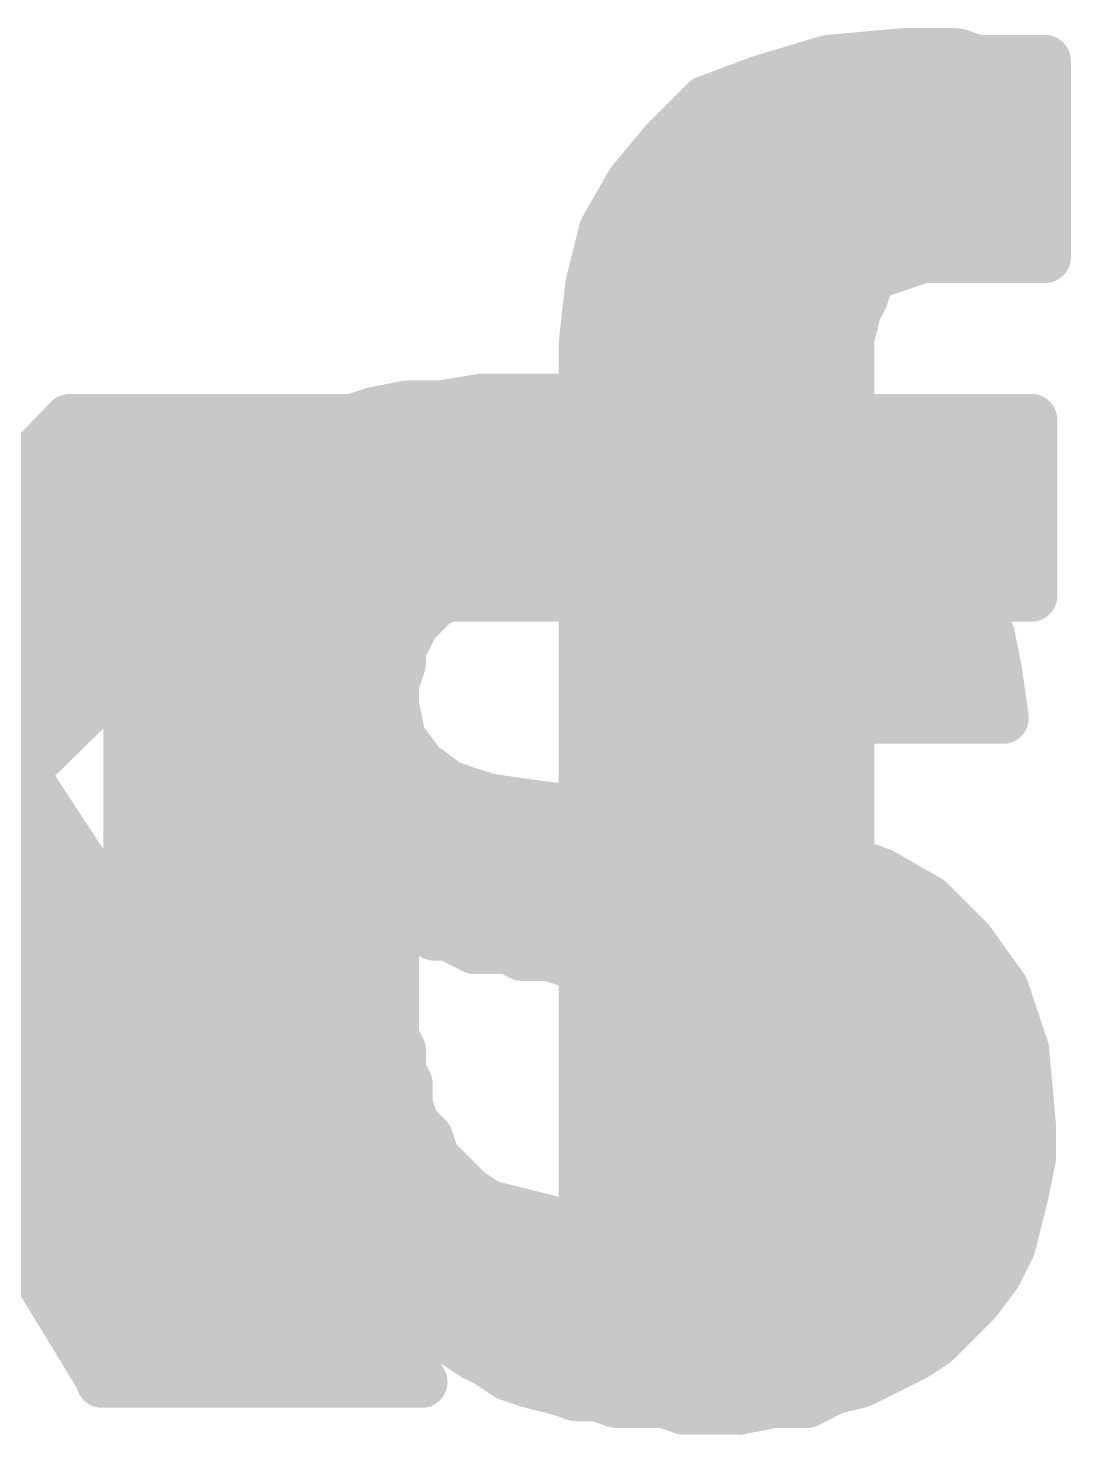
# Model space of a CAD drawing. Extents: x -34 to 73, y -25 to 33.
# Drawn here: x 13.67 to 15.209, y 22.439 to 24.515 of the extents above; entities that cross this region are included whole.
import ezdxf

# ---------------------------------------------------------------- set-up
doc = ezdxf.new("R2010")
doc.units = 0
doc.layers.add('21', color=41, linetype='CONTINUOUS')
doc.layers.add('22', color=40, linetype='CONTINUOUS')

msp = doc.modelspace()

# ---------------------------------------------------------------- linework, layer by layer
at = {"layer": '21', "const_width": 0.0762}
for points in [[(14.751, 24.4373), (14.851, 24.4672)], [(14.851, 24.4672), (14.961, 24.4773)], [(14.961, 24.4773), (15.041, 24.4773)], [(15.041, 24.4773), (15.071, 24.4672)], [(15.071, 24.4672), (15.171, 24.4672)], [(15.171, 24.4672), (15.171, 24.1773)], [(14.8275, 24.4602), (15.171, 24.4602)], [(14.671, 24.4073), (14.751, 24.4373)], [(14.611, 24.3473), (14.671, 24.4073)], [(14.6478, 24.384), (15.171, 24.384)], [(14.561, 24.2873), (14.611, 24.3473)], [(14.5781, 24.3078), (15.171, 24.3078)], [(14.521, 24.2172), (14.561, 24.2873)], [(14.501, 24.1373), (14.521, 24.2172)], [(14.5292, 24.2316), (15.171, 24.2316)], [(14.991, 24.1773), (14.961, 24.1673)], [(15.171, 24.1773), (14.991, 24.1773)], [(14.5055, 24.1554), (14.9273, 24.1554)], [(14.931, 24.1573), (14.911, 24.1472)], [(14.961, 24.1673), (14.931, 24.1573)], [(14.491, 24.0473), (14.501, 24.1373)], [(14.911, 24.1472), (14.901, 24.1173)], [(14.901, 24.1173), (14.891, 24.0973)], [(14.891, 24.0973), (14.881, 24.0572)], [(14.4946, 24.0792), (14.8865, 24.0792)], [(14.491, 23.9373), (14.491, 24.0473)], [(14.881, 24.0572), (14.881, 23.9373)], [(14.491, 24.003), (14.881, 24.003)], [(13.241, 23.4273), (13.731, 23.9373)], [(14.191, 23.9373), (13.661, 23.4173)], [(13.721, 23.9268), (14.1804, 23.9268)], [(13.731, 23.9373), (14.191, 23.9373)], [(14.341, 23.8972), (14.371, 23.9373)], [(14.3632, 23.9268), (15.151, 23.9268)], [(14.371, 23.9373), (14.491, 23.9373)], [(14.881, 23.9373), (15.151, 23.9373)], [(15.151, 23.9373), (15.151, 23.6773)], [(14.301, 23.8673), (14.341, 23.8972)], [(14.271, 23.8373), (14.301, 23.8673)], [(13.6477, 23.8506), (14.1027, 23.8506)], [(14.2843, 23.8506), (15.151, 23.8506)], [(14.241, 23.8072), (14.271, 23.8373)], [(14.211, 23.7673), (14.241, 23.8072)], [(13.5745, 23.7744), (14.025, 23.7744)], [(14.171, 23.7372), (14.211, 23.7673)], [(14.2164, 23.7744), (15.151, 23.7744)], [(14.141, 23.7073), (14.171, 23.7372)], [(13.5013, 23.6982), (13.9474, 23.6982)], [(14.111, 23.6773), (14.141, 23.7073)], [(14.1319, 23.6982), (15.151, 23.6982)], [(14.491, 23.6773), (14.111, 23.6773)], [(14.491, 23.5273), (14.491, 23.6773)], [(15.151, 23.6773), (14.881, 23.6773)], [(14.881, 23.6773), (14.881, 22.5173)], [(13.4281, 23.622), (13.8697, 23.622)], [(14.491, 23.622), (14.881, 23.622)], [(13.3549, 23.5458), (13.792, 23.5458)], [(14.491, 23.5458), (14.881, 23.5458)], [(14.491, 22.5173), (14.491, 23.5273)], [(13.2817, 23.4696), (13.7144, 23.4696)], [(14.491, 23.4696), (14.881, 23.4696)], [(13.661, 23.4173), (14.251, 22.5173)], [(12.861, 23.3934), (13.6766, 23.3934)], [(14.491, 23.3934), (14.881, 23.3934)], [(12.861, 23.3172), (13.7266, 23.3172)], [(14.491, 23.3172), (14.881, 23.3172)], [(12.861, 23.241), (13.7765, 23.241)], [(14.491, 23.241), (14.881, 23.241)], [(12.861, 23.1648), (13.8265, 23.1648)], [(13.781, 22.5173), (13.391, 23.1573)], [(14.491, 23.1648), (14.881, 23.1648)], [(13.4328, 23.0886), (13.8764, 23.0886)], [(14.491, 23.0886), (14.881, 23.0886)], [(13.4793, 23.0124), (13.9264, 23.0124)], [(14.491, 23.0124), (14.881, 23.0124)], [(13.5257, 22.9362), (13.9764, 22.9362)], [(14.491, 22.9362), (14.881, 22.9362)], [(13.5721, 22.86), (14.0263, 22.86)], [(14.491, 22.86), (14.881, 22.86)], [(13.6186, 22.7838), (14.0763, 22.7838)], [(14.491, 22.7838), (14.881, 22.7838)], [(13.665, 22.7076), (14.1262, 22.7076)], [(14.491, 22.7076), (14.881, 22.7076)], [(13.7114, 22.6314), (14.1762, 22.6314)], [(14.491, 22.6314), (14.881, 22.6314)], [(13.7579, 22.5552), (14.2261, 22.5552)], [(14.491, 22.5552), (14.881, 22.5552)], [(14.251, 22.5173), (13.781, 22.5173)], [(14.881, 22.5173), (14.491, 22.5173)]]:
    msp.add_lwpolyline(points, dxfattribs=at)
at = {"layer": '21', "const_width": 0.0381}
for points in [[(14.8493, 24.4862, 1), (14.8527, 24.4483)], [(14.8565, 24.449, 1), (14.8455, 24.4855)], [(14.961, 24.4963, 1), (14.961, 24.4582)], [(14.9627, 24.4583, 1), (14.9593, 24.4962)], [(15.047, 24.4953, 1), (15.035, 24.4592)], [(15.041, 24.4582, 1), (15.041, 24.4963)], [(15.071, 24.4863, 1), (15.071, 24.4482)], [(15.065, 24.4492, 1), (15.077, 24.4853)], [(15.1901, 24.4672, 1), (15.152, 24.4672)], [(15.171, 24.4482, 1), (15.171, 24.4863)], [(14.8275, 24.4793, 1), (14.8275, 24.4412)], [(15.171, 24.4412, 1), (15.171, 24.4793)], [(14.7455, 24.4555, 1), (14.7565, 24.419)], [(14.7577, 24.4194, 1), (14.7443, 24.4551)], [(14.6643, 24.4251, 1), (14.6777, 24.3894)], [(14.6845, 24.3938, 1), (14.6575, 24.4207)], [(14.6478, 24.4031, 1), (14.6478, 24.365)], [(15.171, 24.365, 1), (15.171, 24.4031)], [(14.5975, 24.3607, 1), (14.6245, 24.3338)], [(14.6256, 24.3351, 1), (14.5964, 24.3594)], [(14.5781, 24.3269, 1), (14.5781, 24.2888)], [(15.171, 24.2888, 1), (15.171, 24.3269)], [(14.5464, 24.2994, 1), (14.5756, 24.2751)], [(14.5775, 24.2778, 1), (14.5445, 24.2967)], [(14.5395, 24.2126, 1), (14.5025, 24.2219)], [(14.5292, 24.2507, 1), (14.5292, 24.2126)], [(15.171, 24.2126, 1), (15.171, 24.2507)], [(14.5045, 24.2267, 1), (14.5375, 24.2078)], [(14.991, 24.1963, 1), (14.991, 24.1582)], [(14.997, 24.1592, 1), (14.985, 24.1953)], [(15.171, 24.1582, 1), (15.171, 24.1963)], [(14.5055, 24.1745, 1), (14.5055, 24.1364)], [(14.925, 24.1753, 1), (14.937, 24.1392)], [(14.9395, 24.1402, 1), (14.9225, 24.1743)], [(14.9273, 24.1364, 1), (14.9273, 24.1745)], [(14.955, 24.1853, 1), (14.967, 24.1492)], [(14.967, 24.1492, 1), (14.955, 24.1853)], [(15.152, 24.1773, 1), (15.1901, 24.1773)], [(14.5199, 24.1351, 1), (14.4821, 24.1394)], [(14.9025, 24.1643, 1), (14.9195, 24.1302)], [(14.9291, 24.1412, 1), (14.8929, 24.1533)], [(14.4825, 24.1419, 1), (14.5195, 24.1326)], [(14.918, 24.1087, 1), (14.884, 24.1258)], [(14.9095, 24.0926, 1), (14.8725, 24.1019)], [(14.8829, 24.1233, 1), (14.9191, 24.1112)], [(14.4946, 24.0983, 1), (14.4946, 24.0602)], [(14.874, 24.1058, 1), (14.908, 24.0887)], [(14.8865, 24.0602, 1), (14.8865, 24.0983)], [(14.5101, 24.0473, 1), (14.472, 24.0473)], [(14.9001, 24.0572, 1), (14.862, 24.0572)], [(14.4721, 24.0494, 1), (14.5099, 24.0451)], [(14.8625, 24.0619, 1), (14.8995, 24.0526)], [(14.491, 24.0221, 1), (14.491, 23.984)], [(14.881, 23.984, 1), (14.881, 24.0221)], [(13.721, 23.9459, 1), (13.721, 23.9078)], [(13.731, 23.9563, 1), (13.731, 23.9182)], [(13.7447, 23.9241, 1), (13.7173, 23.9504)], [(14.2043, 23.9237, 1), (14.1777, 23.9508)], [(14.1804, 23.9078, 1), (14.1804, 23.9459)], [(14.191, 23.9182, 1), (14.191, 23.9563)], [(14.3632, 23.9459, 1), (14.3632, 23.9078)], [(14.371, 23.9563, 1), (14.371, 23.9182)], [(14.3862, 23.9258, 1), (14.3558, 23.9487)], [(14.491, 23.9182, 1), (14.491, 23.9563)], [(14.881, 23.9563, 1), (14.881, 23.9182)], [(15.1701, 23.9373, 1), (15.132, 23.9373)], [(15.151, 23.9182, 1), (15.151, 23.9563)], [(15.151, 23.9078, 1), (15.151, 23.9459)], [(14.472, 23.9373, 1), (14.5101, 23.9373)], [(14.862, 23.9373, 1), (14.9001, 23.9373)], [(14.3258, 23.9087, 1), (14.3562, 23.8858)], [(14.3524, 23.882, 1), (14.3296, 23.9125)], [(14.2896, 23.8825, 1), (14.3124, 23.852)], [(14.3145, 23.8538, 1), (14.2875, 23.8807)], [(14.1027, 23.8316, 1), (14.1027, 23.8697)], [(14.2843, 23.8697, 1), (14.2843, 23.8316)], [(15.151, 23.8316, 1), (15.151, 23.8697)], [(14.2575, 23.8507, 1), (14.2845, 23.8238)], [(14.2845, 23.8238, 1), (14.2575, 23.8507)], [(14.2275, 23.8207, 1), (14.2545, 23.7938)], [(14.2562, 23.7958, 1), (14.2258, 23.8187)], [(14.025, 23.7553, 1), (14.025, 23.7934)], [(14.1958, 23.7787, 1), (14.2262, 23.7558)], [(14.2164, 23.7934, 1), (14.2164, 23.7553)], [(14.2224, 23.752, 1), (14.1996, 23.7825)], [(15.151, 23.7553, 1), (15.151, 23.7934)], [(14.1845, 23.7238, 1), (14.1575, 23.7507)], [(14.1596, 23.7525, 1), (14.1824, 23.722)], [(13.9474, 23.6791, 1), (13.9474, 23.7172)], [(14.1319, 23.7172, 1), (14.1319, 23.6791)], [(14.1275, 23.7207, 1), (14.1545, 23.6938)], [(14.1545, 23.6938, 1), (14.1275, 23.7207)], [(15.151, 23.6791, 1), (15.151, 23.7172)], [(14.111, 23.6963, 1), (14.111, 23.6582)], [(14.5101, 23.6773, 1), (14.472, 23.6773)], [(14.491, 23.6582, 1), (14.491, 23.6963)], [(14.881, 23.6963, 1), (14.881, 23.6582)], [(14.9001, 23.6773, 1), (14.862, 23.6773)], [(15.151, 23.6582, 1), (15.151, 23.6963)], [(14.0975, 23.6907, 1), (14.1245, 23.6638)], [(15.132, 23.6773, 1), (15.1701, 23.6773)], [(13.8697, 23.6029, 1), (13.8697, 23.641)], [(14.491, 23.641, 1), (14.491, 23.6029)], [(14.881, 23.6029, 1), (14.881, 23.641)], [(13.792, 23.5267, 1), (13.792, 23.5648)], [(14.491, 23.5648, 1), (14.491, 23.5267)], [(14.881, 23.5267, 1), (14.881, 23.5648)], [(14.5101, 23.5273, 1), (14.472, 23.5273)], [(14.472, 23.5273, 1), (14.5101, 23.5273)], [(13.7144, 23.4505, 1), (13.7144, 23.4886)], [(14.491, 23.4886, 1), (14.491, 23.4505)], [(14.881, 23.4505, 1), (14.881, 23.4886)], [(13.6769, 23.4277, 1), (13.6451, 23.4068)], [(13.6477, 23.4308, 1), (13.6743, 23.4037)], [(13.6766, 23.3743, 1), (13.6766, 23.4124)], [(14.491, 23.4124, 1), (14.491, 23.3743)], [(14.881, 23.3743, 1), (14.881, 23.4124)], [(13.7266, 23.2981, 1), (13.7266, 23.3362)], [(14.491, 23.3362, 1), (14.491, 23.2981)], [(14.881, 23.2981, 1), (14.881, 23.3362)], [(13.7765, 23.2219, 1), (13.7765, 23.26)], [(14.491, 23.26, 1), (14.491, 23.2219)], [(14.881, 23.2219, 1), (14.881, 23.26)], [(13.8265, 23.1457, 1), (13.8265, 23.1838)], [(14.491, 23.1838, 1), (14.491, 23.1457)], [(14.881, 23.1457, 1), (14.881, 23.1838)], [(13.8764, 23.0695, 1), (13.8764, 23.1076)], [(14.491, 23.1076, 1), (14.491, 23.0695)], [(14.881, 23.0695, 1), (14.881, 23.1076)], [(13.9264, 22.9933, 1), (13.9264, 23.0314)], [(14.491, 23.0314, 1), (14.491, 22.9933)], [(14.881, 22.9933, 1), (14.881, 23.0314)], [(13.9764, 22.9171, 1), (13.9764, 22.9552)], [(14.491, 22.9552, 1), (14.491, 22.9171)], [(14.881, 22.9171, 1), (14.881, 22.9552)], [(14.0263, 22.8409, 1), (14.0263, 22.879)], [(14.491, 22.879, 1), (14.491, 22.8409)], [(14.881, 22.8409, 1), (14.881, 22.879)], [(14.0763, 22.7647, 1), (14.0763, 22.8028)], [(14.491, 22.8028, 1), (14.491, 22.7647)], [(14.881, 22.7647, 1), (14.881, 22.8028)], [(13.665, 22.7266, 1), (13.665, 22.6885)], [(14.1262, 22.6885, 1), (14.1262, 22.7266)], [(14.491, 22.7266, 1), (14.491, 22.6885)], [(14.881, 22.6885, 1), (14.881, 22.7266)], [(13.7114, 22.6505, 1), (13.7114, 22.6124)], [(14.1762, 22.6124, 1), (14.1762, 22.6505)], [(14.491, 22.6505, 1), (14.491, 22.6124)], [(14.881, 22.6124, 1), (14.881, 22.6505)], [(13.7579, 22.5743, 1), (13.7579, 22.5362)], [(14.2261, 22.5362, 1), (14.2261, 22.5743)], [(14.491, 22.5743, 1), (14.491, 22.5362)], [(14.881, 22.5362, 1), (14.881, 22.5743)], [(13.781, 22.5363, 1), (13.781, 22.4982)], [(14.251, 22.4982, 1), (14.251, 22.5363)], [(14.491, 22.5363, 1), (14.491, 22.4982)], [(14.881, 22.4982, 1), (14.881, 22.5363)], [(13.7647, 22.5073, 1), (13.7973, 22.5272)], [(14.2351, 22.5068, 1), (14.2669, 22.5277)], [(14.472, 22.5173, 1), (14.5101, 22.5173)], [(14.862, 22.5173, 1), (14.9001, 22.5173)]]:
    msp.add_lwpolyline(points, format="xyb", dxfattribs=at)
at = {"layer": '22', "const_width": 0.0762}
for points in [[(14.339, 23.9672), (14.279, 23.9573)], [(14.559, 23.9672), (14.339, 23.9672)], [(14.619, 23.9573), (14.559, 23.9672)], [(14.179, 23.9473), (14.119, 23.9273)], [(14.229, 23.9573), (14.179, 23.9473)], [(14.279, 23.9573), (14.229, 23.9573)], [(14.679, 23.9473), (14.619, 23.9573)], [(14.739, 23.9373), (14.679, 23.9473)], [(14.119, 23.9273), (14.079, 23.9173)], [(14.1172, 23.9268), (14.7651, 23.9268)], [(14.789, 23.9173), (14.739, 23.9373)], [(14.079, 23.9173), (14.029, 23.8972)], [(14.839, 23.8972), (14.789, 23.9173)], [(14.029, 23.8972), (13.989, 23.8773)], [(14.889, 23.8673), (14.839, 23.8972)], [(13.989, 23.8773), (13.949, 23.8473)], [(14.929, 23.8373), (14.889, 23.8673)], [(13.949, 23.8473), (13.909, 23.8072)], [(13.9535, 23.8506), (14.9112, 23.8506)], [(14.969, 23.8072), (14.929, 23.8373)], [(13.909, 23.8072), (13.879, 23.7773)], [(15.009, 23.7673), (14.969, 23.8072)], [(13.879, 23.7773), (13.859, 23.7273)], [(13.8779, 23.7744), (15.0019, 23.7744)], [(15.039, 23.7273), (15.009, 23.7673)], [(13.859, 23.7273), (13.839, 23.6873)], [(14.439, 23.7073), (14.459, 23.7172)], [(14.459, 23.7172), (14.489, 23.7073)], [(15.069, 23.6773), (15.039, 23.7273)], [(13.8445, 23.6982), (14.3509, 23.6982)], [(14.309, 23.6873), (14.329, 23.6973)], [(14.329, 23.6973), (14.349, 23.6973)], [(14.349, 23.6973), (14.369, 23.7073)], [(14.369, 23.7073), (14.439, 23.7073)], [(14.489, 23.7073), (14.539, 23.7073)], [(14.539, 23.7073), (14.569, 23.6973)], [(14.5662, 23.6982), (15.0564, 23.6982)], [(14.569, 23.6973), (14.589, 23.6973)], [(14.589, 23.6973), (14.609, 23.6873)], [(13.839, 23.6873), (13.829, 23.6273)], [(14.269, 23.6673), (14.289, 23.6773)], [(14.289, 23.6773), (14.309, 23.6873)], [(14.609, 23.6873), (14.629, 23.6773)], [(14.629, 23.6773), (14.639, 23.6673)], [(15.089, 23.6173), (15.069, 23.6773)], [(14.239, 23.6373), (14.259, 23.6573)], [(14.259, 23.6573), (14.269, 23.6673)], [(14.639, 23.6673), (14.659, 23.6472)], [(14.229, 23.6173), (14.239, 23.6373)], [(14.659, 23.6472), (14.669, 23.6373)], [(14.669, 23.6373), (14.689, 23.6173)], [(13.829, 23.6273), (13.819, 23.5673)], [(13.8281, 23.622), (14.2314, 23.622)], [(14.219, 23.5973), (14.229, 23.6173)], [(14.6843, 23.622), (15.0874, 23.622)], [(14.689, 23.6173), (14.699, 23.5973)], [(15.099, 23.5673), (15.089, 23.6173)], [(14.219, 23.5772), (14.219, 23.5973)], [(14.699, 23.5973), (14.709, 23.5772)], [(14.209, 23.5473), (14.219, 23.5772)], [(14.709, 23.5772), (14.709, 23.5473)], [(13.819, 23.5673), (13.819, 22.6673)], [(15.109, 23.4973), (15.099, 23.5673)], [(13.819, 23.5458), (14.209, 23.5458)], [(14.209, 23.5173), (14.209, 23.5473)], [(14.709, 23.5473), (14.719, 23.5273)], [(14.7097, 23.5458), (15.1021, 23.5458)], [(14.219, 23.4672), (14.209, 23.5173)], [(14.719, 23.5273), (14.719, 23.4973)], [(14.719, 23.4973), (15.109, 23.4973)], [(13.819, 23.4696), (14.2185, 23.4696)], [(14.249, 23.4273), (14.219, 23.4672)], [(14.289, 23.3972), (14.249, 23.4273)], [(13.819, 23.3934), (14.3006, 23.3934)], [(14.349, 23.3773), (14.289, 23.3972)], [(14.419, 23.3673), (14.349, 23.3773)], [(14.419, 23.3673), (14.379, 23.1573)], [(14.379, 23.1573), (14.419, 23.3673)], [(14.499, 23.3573), (14.419, 23.3673)], [(14.589, 23.3473), (14.499, 23.3573)], [(14.679, 23.3272), (14.589, 23.3473)], [(14.599, 23.1173), (14.679, 23.3272)], [(14.679, 23.3272), (14.599, 23.1173)], [(14.759, 23.3173), (14.679, 23.3272)], [(13.819, 23.3172), (14.4095, 23.3172)], [(14.4095, 23.3172), (14.6752, 23.3172)], [(14.6752, 23.3172), (14.7592, 23.3172)], [(14.849, 23.2973), (14.759, 23.3173)], [(14.929, 23.2673), (14.849, 23.2973)], [(14.999, 23.2273), (14.929, 23.2673)], [(13.819, 23.241), (14.395, 23.241)], [(14.395, 23.241), (14.6461, 23.241)], [(14.6461, 23.241), (14.9749, 23.241)], [(14.209, 23.0273), (14.209, 23.2172)], [(14.209, 23.2172), (14.229, 23.2073)], [(15.059, 23.1673), (14.999, 23.2273)], [(14.229, 23.2073), (14.239, 23.1973)], [(14.239, 23.1973), (14.259, 23.1873)], [(14.259, 23.1873), (14.269, 23.1773)], [(14.269, 23.1773), (14.289, 23.1773)], [(14.289, 23.1773), (14.309, 23.1673)], [(13.819, 23.1648), (14.209, 23.1648)], [(14.309, 23.1673), (14.329, 23.1573)], [(14.3139, 23.1648), (14.3804, 23.1648)], [(14.329, 23.1573), (14.379, 23.1573)], [(14.379, 23.1573), (14.399, 23.1472)], [(14.3804, 23.1648), (14.6171, 23.1648)], [(14.6171, 23.1648), (15.0608, 23.1648)], [(15.109, 23.0973), (15.059, 23.1673)], [(14.399, 23.1472), (14.439, 23.1472)], [(14.439, 23.1472), (14.469, 23.1373)], [(14.469, 23.1373), (14.509, 23.1373)], [(14.509, 23.1373), (14.539, 23.1273)], [(14.539, 23.1273), (14.559, 23.1273)], [(14.559, 23.1273), (14.579, 23.1173)], [(14.579, 23.1173), (14.599, 23.1173)], [(14.599, 23.1173), (14.619, 23.1073)], [(14.619, 23.1073), (14.639, 23.0973)], [(14.639, 23.0973), (14.659, 23.0873)], [(15.139, 23.0073), (15.109, 23.0973)], [(13.819, 23.0886), (14.209, 23.0886)], [(14.6563, 23.0886), (15.1119, 23.0886)], [(14.659, 23.0873), (14.679, 23.0772)], [(14.679, 23.0772), (14.699, 23.0673)], [(14.699, 23.0673), (14.709, 23.0572)], [(14.709, 23.0572), (14.719, 23.0473)], [(14.719, 23.0473), (14.739, 23.0273)], [(13.819, 23.0124), (14.2164, 23.0124)], [(14.219, 23.0073), (14.209, 23.0273)], [(14.739, 23.0273), (14.749, 23.0073)], [(14.7464, 23.0124), (15.1373, 23.0124)], [(14.219, 22.9773), (14.219, 23.0073)], [(14.749, 23.0073), (14.759, 22.9872)], [(15.149, 22.8972), (15.139, 23.0073)], [(14.229, 22.9573), (14.219, 22.9773)], [(14.759, 22.9872), (14.759, 22.9473)], [(14.229, 22.9273), (14.229, 22.9573)], [(14.759, 22.9473), (14.769, 22.9173)], [(13.819, 22.9362), (14.229, 22.9362)], [(14.239, 22.8972), (14.229, 22.9273)], [(14.7627, 22.9362), (15.1455, 22.9362)], [(14.769, 22.9173), (14.759, 22.8972)], [(14.259, 22.8773), (14.239, 22.8972)], [(14.759, 22.8972), (14.759, 22.8773)], [(15.149, 22.8473), (15.149, 22.8972)], [(14.269, 22.8473), (14.259, 22.8773)], [(14.759, 22.8773), (14.749, 22.8473)], [(13.819, 22.86), (14.2648, 22.86)], [(14.289, 22.8272), (14.269, 22.8473)], [(14.749, 22.8473), (14.749, 22.8373)], [(14.7533, 22.86), (15.149, 22.86)], [(15.139, 22.7973), (15.149, 22.8473)], [(14.319, 22.7973), (14.289, 22.8272)], [(14.749, 22.8373), (14.739, 22.8173)], [(14.739, 22.8173), (14.719, 22.7973)], [(13.819, 22.7838), (14.3392, 22.7838)], [(14.349, 22.7773), (14.319, 22.7973)], [(14.709, 22.7873), (14.689, 22.7773)], [(14.7021, 22.7838), (15.1356, 22.7838)], [(14.719, 22.7973), (14.709, 22.7873)], [(15.129, 22.7573), (15.139, 22.7973)], [(14.389, 22.7673), (14.349, 22.7773)], [(14.429, 22.7573), (14.389, 22.7673)], [(14.679, 22.7673), (14.659, 22.7573)], [(14.689, 22.7773), (14.679, 22.7673)], [(14.469, 22.7473), (14.429, 22.7573)], [(14.619, 22.7473), (14.469, 22.7473)], [(14.639, 22.7573), (14.619, 22.7473)], [(14.659, 22.7573), (14.639, 22.7573)], [(15.119, 22.7172), (15.129, 22.7573)], [(13.819, 22.7076), (15.1142, 22.7076)], [(15.099, 22.6773), (15.119, 22.7172)], [(15.069, 22.6373), (15.099, 22.6773)], [(13.819, 22.6673), (13.809, 22.6472)], [(14.199, 22.6373), (14.199, 22.6573)], [(14.199, 22.6573), (14.219, 22.6373)], [(13.809, 22.6472), (13.809, 22.6073)], [(14.189, 22.6273), (14.199, 22.6373)], [(14.219, 22.6373), (14.239, 22.6073)], [(15.039, 22.6073), (15.069, 22.6373)], [(13.809, 22.6314), (14.1932, 22.6314)], [(14.189, 22.5673), (14.189, 22.6273)], [(14.2229, 22.6314), (15.0632, 22.6314)], [(13.809, 22.6073), (13.799, 22.5873)], [(14.239, 22.6073), (14.269, 22.5873)], [(15.009, 22.5772), (15.039, 22.6073)], [(13.799, 22.5772), (13.789, 22.5572)], [(13.799, 22.5873), (13.799, 22.5772)], [(14.269, 22.5873), (14.299, 22.5772)], [(14.299, 22.5772), (14.329, 22.5572)], [(14.979, 22.5572), (15.009, 22.5772)], [(13.789, 22.5572), (13.789, 22.5473)], [(13.789, 22.5552), (14.179, 22.5552)], [(14.179, 22.5572), (14.189, 22.5673)], [(14.179, 22.5473), (14.179, 22.5572)], [(14.329, 22.5572), (14.349, 22.5473)], [(14.3331, 22.5552), (14.9749, 22.5552)], [(14.939, 22.5373), (14.979, 22.5572)], [(13.789, 22.5473), (13.779, 22.5273)], [(14.169, 22.5373), (14.179, 22.5473)], [(14.169, 22.5173), (14.169, 22.5373)], [(14.349, 22.5473), (14.379, 22.5273)], [(14.899, 22.5173), (14.939, 22.5373)], [(13.779, 22.5273), (13.779, 22.5173)], [(13.779, 22.5173), (14.169, 22.5173)], [(14.379, 22.5273), (14.409, 22.5173)], [(14.409, 22.5173), (14.449, 22.5073)], [(14.859, 22.5073), (14.899, 22.5173)], [(14.449, 22.5073), (14.479, 22.4973)], [(14.479, 22.4973), (14.509, 22.4973)], [(14.509, 22.4973), (14.539, 22.4872)], [(14.819, 22.4872), (14.859, 22.5073)], [(14.539, 22.4872), (14.609, 22.4872)], [(14.609, 22.4872), (14.639, 22.4773)], [(14.6338, 22.479), (14.7278, 22.479)], [(14.639, 22.4773), (14.719, 22.4773)], [(14.719, 22.4773), (14.769, 22.4872)], [(14.769, 22.4872), (14.819, 22.4872)]]:
    msp.add_lwpolyline(points, dxfattribs=at)
at = {"layer": '22', "const_width": 0.0381}
for points in [[(14.339, 23.9863, 1), (14.339, 23.9482)], [(14.3421, 23.9485, 1), (14.3359, 23.986)], [(14.5621, 23.986, 1), (14.5559, 23.9485)], [(14.559, 23.9482, 1), (14.559, 23.9863)], [(14.1753, 23.9659, 1), (14.1827, 23.9286)], [(14.185, 23.9292, 1), (14.173, 23.9653)], [(14.229, 23.9763, 1), (14.229, 23.9382)], [(14.2327, 23.9386, 1), (14.2253, 23.9759)], [(14.2759, 23.976, 1), (14.2821, 23.9385)], [(14.279, 23.9382, 1), (14.279, 23.9763)], [(14.6221, 23.976, 1), (14.6159, 23.9385)], [(14.6159, 23.9385, 1), (14.6221, 23.976)], [(14.6821, 23.966, 1), (14.6759, 23.9285)], [(14.6759, 23.9285, 1), (14.6821, 23.966)], [(14.1172, 23.9459, 1), (14.1172, 23.9078)], [(14.113, 23.9453, 1), (14.125, 23.9092)], [(14.1236, 23.9088, 1), (14.1144, 23.9457)], [(14.7461, 23.9549, 1), (14.7319, 23.9196)], [(14.7359, 23.9185, 1), (14.7421, 23.956)], [(14.7651, 23.9078, 1), (14.7651, 23.9459)], [(14.0744, 23.9357, 1), (14.0836, 23.8988)], [(14.0861, 23.8996, 1), (14.0719, 23.9349)], [(14.7961, 23.9349, 1), (14.7819, 23.8996)], [(14.7819, 23.8996, 1), (14.7961, 23.9349)], [(14.0219, 23.9149, 1), (14.0361, 23.8796)], [(14.0375, 23.8802, 1), (14.0205, 23.9143)], [(14.8488, 23.9136, 1), (14.8292, 23.8809)], [(14.8319, 23.8796, 1), (14.8461, 23.9149)], [(13.9805, 23.8943, 1), (13.9975, 23.8602)], [(14.0004, 23.862, 1), (13.9776, 23.8925)], [(14.9004, 23.8825, 1), (14.8776, 23.852)], [(14.8792, 23.8509, 1), (14.8988, 23.8836)], [(13.9376, 23.8625, 1), (13.9604, 23.832)], [(13.9535, 23.8697, 1), (13.9535, 23.8316)], [(13.9625, 23.8338, 1), (13.9355, 23.8607)], [(14.9112, 23.8316, 1), (14.9112, 23.8697)], [(14.9404, 23.8525, 1), (14.9176, 23.822)], [(14.9176, 23.822, 1), (14.9404, 23.8525)], [(13.8955, 23.8207, 1), (13.9225, 23.7938)], [(13.9225, 23.7938, 1), (13.8955, 23.8207)], [(14.9825, 23.8207, 1), (14.9555, 23.7938)], [(14.9576, 23.792, 1), (14.9804, 23.8225)], [(13.8967, 23.7702, 1), (13.8613, 23.7843)], [(13.8779, 23.7934, 1), (13.8779, 23.7553)], [(13.8655, 23.7907, 1), (13.8925, 23.7638)], [(15.0242, 23.7787, 1), (14.9938, 23.7558)], [(14.9955, 23.7538, 1), (15.0225, 23.7807)], [(15.0019, 23.7553, 1), (15.0019, 23.7934)], [(13.8413, 23.7343, 1), (13.8767, 23.7202)], [(13.876, 23.7187, 1), (13.842, 23.7358)], [(14.465, 23.7353, 1), (14.453, 23.6992)], [(14.4675, 23.7002, 1), (14.4505, 23.7343)], [(15.0553, 23.7371, 1), (15.0227, 23.7174)], [(15.0238, 23.7158, 1), (15.0542, 23.7387)], [(13.8445, 23.7172, 1), (13.8445, 23.6791)], [(14.329, 23.7163, 1), (14.329, 23.6782)], [(14.3375, 23.6802, 1), (14.3205, 23.7143)], [(14.3405, 23.7143, 1), (14.3575, 23.6802)], [(14.349, 23.6782, 1), (14.349, 23.7163)], [(14.369, 23.7263, 1), (14.369, 23.6882)], [(14.3509, 23.6791, 1), (14.3509, 23.7172)], [(14.3775, 23.6902, 1), (14.3605, 23.7243)], [(14.4305, 23.7243, 1), (14.4475, 23.6902)], [(14.439, 23.6882, 1), (14.439, 23.7263)], [(14.489, 23.7263, 1), (14.489, 23.6882)], [(14.483, 23.6892, 1), (14.495, 23.7253)], [(14.545, 23.7253, 1), (14.533, 23.6892)], [(14.539, 23.6882, 1), (14.539, 23.7263)], [(14.5662, 23.7172, 1), (14.5662, 23.6791)], [(14.569, 23.7163, 1), (14.569, 23.6782)], [(14.563, 23.6792, 1), (14.575, 23.7153)], [(14.5975, 23.7143, 1), (14.5805, 23.6802)], [(14.589, 23.6782, 1), (14.589, 23.7163)], [(15.0564, 23.6791, 1), (15.0564, 23.7172)], [(13.822, 23.6958, 1), (13.856, 23.6787)], [(13.8578, 23.6841, 1), (13.8202, 23.6904)], [(14.2805, 23.6943, 1), (14.2975, 23.6602)], [(14.2975, 23.6602, 1), (14.2805, 23.6943)], [(14.3005, 23.7043, 1), (14.3175, 23.6702)], [(14.3175, 23.6702, 1), (14.3005, 23.7043)], [(14.6175, 23.7043, 1), (14.6005, 23.6702)], [(14.6005, 23.6702, 1), (14.6175, 23.7043)], [(14.6425, 23.6907, 1), (14.6155, 23.6638)], [(14.6205, 23.6602, 1), (14.6375, 23.6943)], [(15.0871, 23.6833, 1), (15.0509, 23.6712)], [(14.2725, 23.6438, 1), (14.2455, 23.6707)], [(14.2605, 23.6843, 1), (14.2775, 23.6502)], [(14.2825, 23.6538, 1), (14.2555, 23.6807)], [(14.6525, 23.6807, 1), (14.6255, 23.6538)], [(14.6255, 23.6538, 1), (14.6525, 23.6807)], [(15.0527, 23.6674, 1), (15.0853, 23.6871)], [(14.2255, 23.6507, 1), (14.2525, 23.6238)], [(14.256, 23.6287, 1), (14.222, 23.6458)], [(14.2455, 23.6707, 1), (14.2725, 23.6438)], [(14.6725, 23.6607, 1), (14.6455, 23.6338)], [(14.6455, 23.6338, 1), (14.6725, 23.6607)], [(14.6825, 23.6507, 1), (14.6555, 23.6238)], [(14.6555, 23.6238, 1), (14.6825, 23.6507)], [(13.8281, 23.641, 1), (13.8281, 23.6029)], [(13.8102, 23.6304, 1), (13.8478, 23.6241)], [(13.8478, 23.6241, 1), (13.8102, 23.6304)], [(14.246, 23.6087, 1), (14.212, 23.6258)], [(14.2314, 23.6029, 1), (14.2314, 23.641)], [(14.6843, 23.641, 1), (14.6843, 23.6029)], [(14.706, 23.6258, 1), (14.672, 23.6087)], [(14.6755, 23.6038, 1), (14.7025, 23.6307)], [(15.1077, 23.621, 1), (15.0703, 23.6135)], [(15.0874, 23.6029, 1), (15.0874, 23.641)], [(14.2381, 23.5973, 1), (14.2, 23.5973)], [(14.212, 23.6258, 1), (14.246, 23.6087)], [(14.716, 23.6058, 1), (14.682, 23.5887)], [(15.0709, 23.6112, 1), (15.1071, 23.6233)], [(14.202, 23.6058, 1), (14.236, 23.5887)], [(14.2371, 23.5712, 1), (14.2009, 23.5833)], [(14.682, 23.5887, 1), (14.716, 23.6058)], [(14.7281, 23.5772, 1), (14.69, 23.5772)], [(13.8002, 23.5704, 1), (13.8378, 23.5641)], [(13.8381, 23.5673, 1), (13.8, 23.5673)], [(14.2, 23.5772, 1), (14.2381, 23.5772)], [(14.692, 23.5687, 1), (14.726, 23.5858)], [(15.1179, 23.5699, 1), (15.0801, 23.5646)], [(15.0803, 23.5635, 1), (15.1177, 23.571)], [(13.819, 23.5648, 1), (13.819, 23.5267)], [(14.2281, 23.5473, 1), (14.19, 23.5473)], [(14.1909, 23.5533, 1), (14.2271, 23.5412)], [(14.209, 23.5267, 1), (14.209, 23.5648)], [(14.726, 23.5558, 1), (14.692, 23.5387)], [(14.69, 23.5473, 1), (14.7281, 23.5473)], [(14.7097, 23.5648, 1), (14.7097, 23.5267)], [(15.1021, 23.5267, 1), (15.1021, 23.5648)], [(14.2277, 23.521, 1), (14.1903, 23.5135)], [(14.7381, 23.5273, 1), (14.7, 23.5273)], [(14.702, 23.5187, 1), (14.736, 23.5358)], [(14.19, 23.5173, 1), (14.2281, 23.5173)], [(14.719, 23.5163, 1), (14.719, 23.4782)], [(15.109, 23.4782, 1), (15.109, 23.5163)], [(13.819, 23.4886, 1), (13.819, 23.4505)], [(14.2342, 23.4787, 1), (14.2038, 23.4558)], [(14.2185, 23.4505, 1), (14.2185, 23.4886)], [(14.7, 23.4973, 1), (14.7381, 23.4973)], [(15.0901, 23.4946, 1), (15.1279, 23.4999)], [(14.2003, 23.4635, 1), (14.2377, 23.471)], [(14.2604, 23.4425, 1), (14.2376, 23.412)], [(14.2338, 23.4158, 1), (14.2642, 23.4387)], [(13.819, 23.4124, 1), (13.819, 23.3743)], [(14.295, 23.4153, 1), (14.283, 23.3792)], [(14.2776, 23.382, 1), (14.3004, 23.4125)], [(14.3006, 23.3743, 1), (14.3006, 23.4124)], [(14.3517, 23.3961, 1), (14.3463, 23.3584)], [(14.343, 23.3592, 1), (14.355, 23.3953)], [(14.4214, 23.3862, 1), (14.4166, 23.3483)], [(14.4377, 23.3637, 1), (14.4003, 23.3708)], [(14.4377, 23.3637, 1), (14.4003, 23.3708)], [(14.4163, 23.3484, 1), (14.4217, 23.3861)], [(14.5011, 23.3762, 1), (14.4969, 23.3383)], [(14.4966, 23.3383, 1), (14.5014, 23.3762)], [(14.5931, 23.3658, 1), (14.5849, 23.3287)], [(14.5869, 23.3283, 1), (14.5911, 23.3662)], [(14.6814, 23.3462, 1), (14.6766, 23.3083)], [(14.6968, 23.3205, 1), (14.6612, 23.334)], [(14.6968, 23.3205, 1), (14.6612, 23.334)], [(14.6749, 23.3087, 1), (14.6831, 23.3458)], [(13.819, 23.3362, 1), (13.819, 23.2981)], [(14.4095, 23.3362, 1), (14.4095, 23.2981)], [(14.4095, 23.2981, 1), (14.4095, 23.3362)], [(14.6752, 23.3362, 1), (14.6752, 23.2981)], [(14.6752, 23.2981, 1), (14.6752, 23.3362)], [(14.7631, 23.3358, 1), (14.7549, 23.2987)], [(14.7566, 23.2983, 1), (14.7614, 23.3362)], [(14.7592, 23.2981, 1), (14.7592, 23.3362)], [(14.8557, 23.3151, 1), (14.8423, 23.2794)], [(14.8449, 23.2787, 1), (14.8531, 23.3158)], [(14.9385, 23.2838, 1), (14.9195, 23.2507)], [(14.9223, 23.2494, 1), (14.9357, 23.2851)], [(13.819, 23.26, 1), (13.819, 23.2219)], [(14.395, 23.26, 1), (14.395, 23.2219)], [(14.395, 23.2219, 1), (14.395, 23.26)], [(14.6461, 23.26, 1), (14.6461, 23.2219)], [(14.6461, 23.2219, 1), (14.6461, 23.26)], [(14.9749, 23.2219, 1), (14.9749, 23.26)], [(14.2175, 23.2343, 1), (14.2005, 23.2002)], [(14.2281, 23.2172, 1), (14.19, 23.2172)], [(15.0125, 23.2407, 1), (14.9855, 23.2138)], [(14.9895, 23.2107, 1), (15.0085, 23.2438)], [(14.2425, 23.2207, 1), (14.2155, 23.1938)], [(14.2475, 23.2143, 1), (14.2305, 23.1802)], [(14.2205, 23.1902, 1), (14.2375, 23.2243)], [(14.2255, 23.1838, 1), (14.2525, 23.2107)], [(14.2725, 23.2007, 1), (14.2455, 23.1738)], [(14.269, 23.1963, 1), (14.269, 23.1582)], [(14.2505, 23.1702, 1), (14.2675, 23.2043)], [(14.2975, 23.1943, 1), (14.2805, 23.1602)], [(14.289, 23.1582, 1), (14.289, 23.1963)], [(13.819, 23.1838, 1), (13.819, 23.1457)], [(14.209, 23.1457, 1), (14.209, 23.1838)], [(14.2555, 23.1638, 1), (14.2825, 23.1907)], [(14.3175, 23.1843, 1), (14.3005, 23.1502)], [(14.3139, 23.1838, 1), (14.3139, 23.1457)], [(14.3005, 23.1502, 1), (14.3175, 23.1843)], [(14.329, 23.1763, 1), (14.329, 23.1382)], [(14.3205, 23.1402, 1), (14.3375, 23.1743)], [(14.3875, 23.1743, 1), (14.3705, 23.1402)], [(14.3804, 23.1838, 1), (14.3804, 23.1457)], [(14.379, 23.1382, 1), (14.379, 23.1763)], [(14.3804, 23.1457, 1), (14.3804, 23.1838)], [(14.6171, 23.1838, 1), (14.6171, 23.1457)], [(14.6171, 23.1457, 1), (14.6171, 23.1838)], [(15.0745, 23.1783, 1), (15.0435, 23.1562)], [(15.0455, 23.1538, 1), (15.0725, 23.1807)], [(15.0608, 23.1457, 1), (15.0608, 23.1838)], [(14.3603, 23.1608, 1), (14.3977, 23.1537)], [(14.3603, 23.1608, 1), (14.3977, 23.1537)], [(14.399, 23.1663, 1), (14.399, 23.1282)], [(14.3905, 23.1302, 1), (14.4075, 23.1643)], [(14.445, 23.1653, 1), (14.433, 23.1292)], [(14.439, 23.1282, 1), (14.439, 23.1663)], [(14.469, 23.1563, 1), (14.469, 23.1182)], [(14.463, 23.1192, 1), (14.475, 23.1553)], [(14.515, 23.1553, 1), (14.503, 23.1192)], [(14.509, 23.1182, 1), (14.509, 23.1563)], [(14.539, 23.1463, 1), (14.539, 23.1082)], [(14.533, 23.1092, 1), (14.545, 23.1453)], [(14.5675, 23.1443, 1), (14.5505, 23.1102)], [(14.559, 23.1082, 1), (14.559, 23.1463)], [(14.579, 23.1363, 1), (14.579, 23.0982)], [(14.5705, 23.1002, 1), (14.5875, 23.1343)], [(14.6075, 23.1343, 1), (14.5905, 23.1002)], [(14.599, 23.0982, 1), (14.599, 23.1363)], [(14.5812, 23.124, 1), (14.6168, 23.1105)], [(14.5812, 23.124, 1), (14.6168, 23.1105)], [(14.6275, 23.1243, 1), (14.6105, 23.0902)], [(14.6105, 23.0902, 1), (14.6275, 23.1243)], [(14.6475, 23.1143, 1), (14.6305, 23.0802)], [(14.6305, 23.0802, 1), (14.6475, 23.1143)], [(15.1271, 23.1033, 1), (15.0909, 23.0912)], [(13.819, 23.1076, 1), (13.819, 23.0695)], [(14.209, 23.0695, 1), (14.209, 23.1076)], [(14.6563, 23.1076, 1), (14.6563, 23.0695)], [(14.6675, 23.1043, 1), (14.6505, 23.0702)], [(14.6505, 23.0702, 1), (14.6675, 23.1043)], [(14.6875, 23.0943, 1), (14.6705, 23.0602)], [(14.6705, 23.0602, 1), (14.6875, 23.0943)], [(15.0935, 23.0862, 1), (15.1245, 23.1083)], [(15.1119, 23.0695, 1), (15.1119, 23.1076)], [(14.7125, 23.0807, 1), (14.6855, 23.0538)], [(14.7225, 23.0707, 1), (14.6955, 23.0438)], [(14.6905, 23.0502, 1), (14.7075, 23.0843)], [(14.6955, 23.0438, 1), (14.7225, 23.0707)], [(14.7325, 23.0607, 1), (14.7055, 23.0338)], [(14.7055, 23.0338, 1), (14.7325, 23.0607)], [(13.819, 23.0314, 1), (13.819, 22.9933)], [(14.226, 23.0358, 1), (14.192, 23.0187)], [(14.2164, 22.9933, 1), (14.2164, 23.0314)], [(14.756, 23.0358, 1), (14.722, 23.0187)], [(14.7255, 23.0138, 1), (14.7525, 23.0407)], [(14.7464, 23.0314, 1), (14.7464, 22.9933)], [(15.1373, 22.9933, 1), (15.1373, 23.0314)], [(14.19, 23.0273, 1), (14.2281, 23.0273)], [(14.2381, 23.0073, 1), (14.2, 23.0073)], [(14.202, 22.9987, 1), (14.236, 23.0158)], [(14.766, 23.0158, 1), (14.732, 22.9987)], [(14.732, 22.9987, 1), (14.766, 23.0158)], [(15.158, 23.009, 1), (15.12, 23.0055)], [(15.1209, 23.0012, 1), (15.1571, 23.0133)], [(14.236, 22.9858, 1), (14.202, 22.9687)], [(14.7781, 22.9872, 1), (14.74, 22.9872)], [(14.742, 22.9787, 1), (14.776, 22.9958)], [(14.2, 22.9773, 1), (14.2381, 22.9773)], [(14.2481, 22.9573, 1), (14.21, 22.9573)], [(14.212, 22.9487, 1), (14.246, 22.9658)], [(14.7771, 22.9533, 1), (14.7409, 22.9412)], [(13.819, 22.9552, 1), (13.819, 22.9171)], [(14.2471, 22.9333, 1), (14.2109, 22.9212)], [(14.229, 22.9171, 1), (14.229, 22.9552)], [(14.74, 22.9473, 1), (14.7781, 22.9473)], [(14.7627, 22.9552, 1), (14.7627, 22.9171)], [(15.1455, 22.9171, 1), (15.1455, 22.9552)], [(14.21, 22.9273, 1), (14.2481, 22.9273)], [(14.786, 22.9087, 1), (14.752, 22.9258)], [(14.2525, 22.9107, 1), (14.2255, 22.8838)], [(14.2209, 22.8912, 1), (14.2571, 22.9033)], [(14.742, 22.9058, 1), (14.776, 22.8887)], [(14.7781, 22.8972, 1), (14.74, 22.8972)], [(14.7509, 22.9112, 1), (14.7871, 22.9233)], [(15.1681, 22.8972, 1), (15.13, 22.8972)], [(14.2771, 22.8833, 1), (14.2409, 22.8712)], [(14.2455, 22.8638, 1), (14.2725, 22.8907)], [(14.7771, 22.8712, 1), (14.7409, 22.8833)], [(15.13, 22.8955, 1), (15.168, 22.899)], [(13.819, 22.879, 1), (13.819, 22.8409)], [(14.2825, 22.8607, 1), (14.2555, 22.8338)], [(14.2648, 22.8409, 1), (14.2648, 22.879)], [(14.7681, 22.8473, 1), (14.73, 22.8473)], [(14.7533, 22.879, 1), (14.7533, 22.8409)], [(14.74, 22.8773, 1), (14.7781, 22.8773)], [(15.1677, 22.8435, 1), (15.1303, 22.851)], [(15.149, 22.8409, 1), (15.149, 22.879)], [(14.2509, 22.8412, 1), (14.2871, 22.8533)], [(14.3025, 22.8407, 1), (14.2755, 22.8138)], [(14.2755, 22.8138, 1), (14.3025, 22.8407)], [(14.7309, 22.8533, 1), (14.7671, 22.8412)], [(14.766, 22.8287, 1), (14.732, 22.8458)], [(15.13, 22.8473, 1), (15.1681, 22.8473)], [(14.722, 22.8258, 1), (14.756, 22.8087)], [(14.7525, 22.8038, 1), (14.7255, 22.8307)], [(14.73, 22.8373, 1), (14.7681, 22.8373)], [(13.819, 22.8028, 1), (13.819, 22.7647)], [(14.3296, 22.8131, 1), (14.3084, 22.7814)], [(14.3055, 22.7838, 1), (14.3325, 22.8107)], [(14.3392, 22.7647, 1), (14.3392, 22.8028)], [(14.7021, 22.8028, 1), (14.7021, 22.7647)], [(14.6955, 22.8007, 1), (14.7225, 22.7738)], [(14.7055, 22.8107, 1), (14.7325, 22.7838)], [(14.7175, 22.7702, 1), (14.7005, 22.8043)], [(14.7325, 22.7838, 1), (14.7055, 22.8107)], [(15.1203, 22.801, 1), (15.1577, 22.7935)], [(15.1575, 22.7926, 1), (15.1205, 22.8019)], [(15.1356, 22.7647, 1), (15.1356, 22.8028)], [(14.3536, 22.7957, 1), (14.3444, 22.7588)], [(14.3384, 22.7614, 1), (14.3596, 22.7931)], [(14.3936, 22.7857, 1), (14.3844, 22.7488)], [(14.3844, 22.7488, 1), (14.3936, 22.7857)], [(14.6655, 22.7807, 1), (14.6925, 22.7538)], [(14.6805, 22.7943, 1), (14.6975, 22.7602)], [(14.6875, 22.7502, 1), (14.6705, 22.7843)], [(14.7025, 22.7638, 1), (14.6755, 22.7907)], [(14.4336, 22.7757, 1), (14.4244, 22.7388)], [(14.4244, 22.7388, 1), (14.4336, 22.7757)], [(14.469, 22.7663, 1), (14.469, 22.7282)], [(14.4644, 22.7288, 1), (14.4736, 22.7657)], [(14.6105, 22.7643, 1), (14.6275, 22.7302)], [(14.619, 22.7282, 1), (14.619, 22.7663)], [(14.639, 22.7763, 1), (14.639, 22.7382)], [(14.6475, 22.7402, 1), (14.6305, 22.7743)], [(14.6505, 22.7743, 1), (14.6675, 22.7402)], [(14.659, 22.7382, 1), (14.659, 22.7763)], [(15.1105, 22.7619, 1), (15.1475, 22.7526)], [(15.1475, 22.7526, 1), (15.1105, 22.7619)], [(13.819, 22.7266, 1), (13.819, 22.6885)], [(15.1005, 22.7219, 1), (15.1375, 22.7126)], [(15.136, 22.7087, 1), (15.102, 22.7258)], [(15.1142, 22.6885, 1), (15.1142, 22.7266)], [(15.1142, 22.6658, 1), (15.0838, 22.6887)], [(13.836, 22.6587, 1), (13.802, 22.6758)], [(14.218, 22.6573, 1), (14.1799, 22.6573)], [(14.2125, 22.6707, 1), (14.1855, 22.6438)], [(15.082, 22.6858, 1), (15.116, 22.6687)], [(13.8281, 22.6472, 1), (13.79, 22.6472)], [(13.792, 22.6558, 1), (13.826, 22.6387)], [(13.8, 22.6673, 1), (13.8381, 22.6673)], [(14.2125, 22.6238, 1), (14.1855, 22.6507)], [(14.2349, 22.6478, 1), (14.2031, 22.6267)], [(15.0825, 22.6238, 1), (15.0555, 22.6507)], [(13.809, 22.6505, 1), (13.809, 22.6124)], [(14.2081, 22.6273, 1), (14.17, 22.6273)], [(14.1755, 22.6407, 1), (14.2025, 22.6138)], [(14.1799, 22.6373, 1), (14.218, 22.6373)], [(14.1932, 22.6124, 1), (14.1932, 22.6505)], [(14.2229, 22.6505, 1), (14.2229, 22.6124)], [(14.2055, 22.6238, 1), (14.2325, 22.6507)], [(15.0538, 22.6487, 1), (15.0842, 22.6258)], [(15.0632, 22.6124, 1), (15.0632, 22.6505)], [(13.826, 22.5987, 1), (13.792, 22.6158)], [(14.2496, 22.6231, 1), (14.2284, 22.5914)], [(14.2231, 22.5967, 1), (14.2549, 22.6178)], [(15.0255, 22.6207, 1), (15.0525, 22.5938)], [(15.0525, 22.5938, 1), (15.0255, 22.6207)], [(13.8181, 22.5873, 1), (13.78, 22.5873)], [(13.782, 22.5958, 1), (13.816, 22.5787)], [(13.816, 22.5687, 1), (13.782, 22.5858)], [(13.79, 22.6073, 1), (13.8281, 22.6073)], [(14.275, 22.6053, 1), (14.263, 22.5692)], [(14.2584, 22.5714, 1), (14.2796, 22.6031)], [(14.3096, 22.5931, 1), (14.2884, 22.5614)], [(14.293, 22.5592, 1), (14.305, 22.5953)], [(15.0196, 22.5614, 1), (14.9984, 22.5931)], [(13.8081, 22.5572, 1), (13.77, 22.5572)], [(13.789, 22.5743, 1), (13.789, 22.5362)], [(13.78, 22.5772, 1), (13.8181, 22.5772)], [(14.1655, 22.5707, 1), (14.1925, 22.5438)], [(14.1981, 22.5572, 1), (14.16, 22.5572)], [(14.2025, 22.5538, 1), (14.1755, 22.5807)], [(14.179, 22.5362, 1), (14.179, 22.5743)], [(14.3375, 22.5743, 1), (14.3205, 22.5402)], [(14.3331, 22.5743, 1), (14.3331, 22.5362)], [(14.3184, 22.5414, 1), (14.3396, 22.5731)], [(14.9684, 22.5731, 1), (14.9896, 22.5414)], [(14.9875, 22.5402, 1), (14.9705, 22.5743)], [(14.9749, 22.5362, 1), (14.9749, 22.5743)], [(14.9955, 22.5907, 1), (15.0225, 22.5638)], [(13.772, 22.5658, 1), (13.806, 22.5487)], [(13.806, 22.5387, 1), (13.772, 22.5558)], [(14.1555, 22.5507, 1), (14.1825, 22.5238)], [(14.1881, 22.5373, 1), (14.15, 22.5373)], [(14.1925, 22.5338, 1), (14.1655, 22.5607)], [(14.17, 22.5673, 1), (14.2081, 22.5673)], [(14.3596, 22.5631, 1), (14.3384, 22.5314)], [(14.3405, 22.5302, 1), (14.3575, 22.5643)], [(14.9305, 22.5543, 1), (14.9475, 22.5202)], [(14.9475, 22.5202, 1), (14.9305, 22.5543)], [(13.798, 22.5273, 1), (13.7599, 22.5273)], [(13.779, 22.5363, 1), (13.779, 22.4982)], [(13.762, 22.5358, 1), (13.796, 22.5187)], [(13.77, 22.5473, 1), (13.8081, 22.5473)], [(14.16, 22.5473, 1), (14.1981, 22.5473)], [(14.169, 22.4982, 1), (14.169, 22.5363)], [(14.385, 22.5453, 1), (14.373, 22.5092)], [(14.3684, 22.5114, 1), (14.3896, 22.5431)], [(14.4136, 22.5357, 1), (14.4044, 22.4988)], [(14.403, 22.4992, 1), (14.415, 22.5353)], [(14.8905, 22.5343, 1), (14.9075, 22.5002)], [(14.9036, 22.4988, 1), (14.8944, 22.5357)], [(13.7599, 22.5173, 1), (13.798, 22.5173)], [(14.15, 22.5173, 1), (14.1881, 22.5173)], [(14.455, 22.5253, 1), (14.443, 22.4892)], [(14.4444, 22.4888, 1), (14.4536, 22.5257)], [(14.479, 22.5163, 1), (14.479, 22.4782)], [(14.473, 22.4792, 1), (14.485, 22.5153)], [(14.515, 22.5153, 1), (14.503, 22.4792)], [(14.509, 22.4782, 1), (14.509, 22.5163)], [(14.8544, 22.5257, 1), (14.8636, 22.4888)], [(14.8675, 22.4902, 1), (14.8505, 22.5243)], [(14.539, 22.5063, 1), (14.539, 22.4682)], [(14.533, 22.4692, 1), (14.545, 22.5053)], [(14.615, 22.5053, 1), (14.603, 22.4692)], [(14.609, 22.4682, 1), (14.609, 22.5063)], [(14.6338, 22.4981, 1), (14.6338, 22.46)], [(14.639, 22.4963, 1), (14.639, 22.4582)], [(14.633, 22.4592, 1), (14.645, 22.4953)], [(14.7153, 22.4959, 1), (14.7227, 22.4586)], [(14.719, 22.4582, 1), (14.719, 22.4963)], [(14.7278, 22.46, 1), (14.7278, 22.4981)], [(14.769, 22.5063, 1), (14.769, 22.4682)], [(14.7727, 22.4686, 1), (14.7653, 22.5059)], [(14.8105, 22.5043, 1), (14.8275, 22.4702)], [(14.819, 22.4682, 1), (14.819, 22.5063)]]:
    msp.add_lwpolyline(points, format="xyb", dxfattribs=at)

doc.saveas('drawing.dxf')
